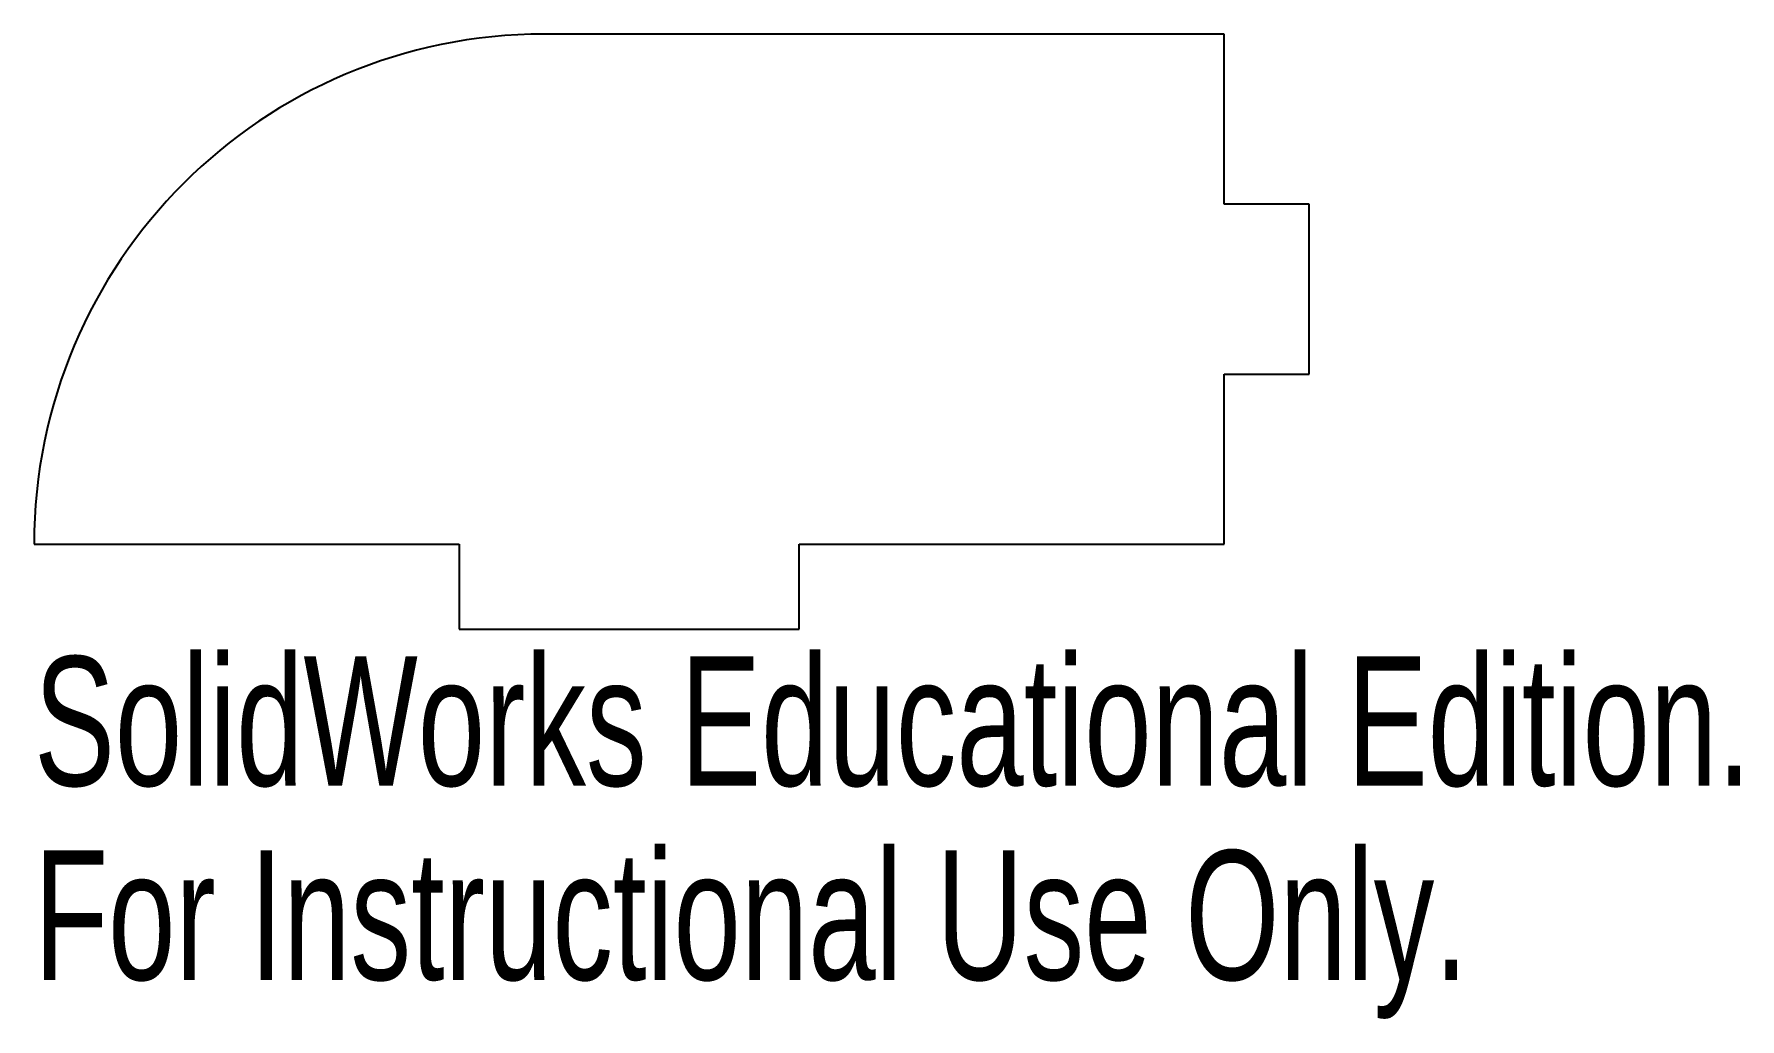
# Model space of a CAD drawing. Header units: millimetres. Extents: x 0 to 63.7, y -14.6 to 22.2.
import ezdxf

# ---------------------------------------------------------------- set-up
doc = ezdxf.new("R2010")
doc.units = ezdxf.units.MM
doc.styles.add('SLDTEXTSTYLE0', font='TXT', dxfattribs={"width": 0.7})

msp = doc.modelspace()

# ---------------------------------------------------------------- linework, layer by layer
at = {"color": 7, "linetype": 'Continuous'}
for p, q in [((44.45, 22.225), (19.05, 22.225)), ((44.45, 15.875), (44.45, 22.225)), ((47.625, 15.875), (44.45, 15.875)), ((47.625, 9.525), (47.625, 15.875)), ((44.45, 9.525), (47.625, 9.525)), ((44.45, 3.175), (44.45, 9.525)), ((0, 3.175), (15.875, 3.175)), ((15.875, 3.175), (15.875, 0)), ((28.575, 3.175), (44.45, 3.175)), ((28.575, 0), (28.575, 3.175)), ((15.875, 0), (28.575, 0))]:
    msp.add_line(p, q, dxfattribs=at)
msp.add_arc((19.05, 3.175), 19.05, 90, 180, dxfattribs=at)

# ---------------------------------------------------------------- texts
at = {"color": 7, "linetype": 'Continuous', "char_height": 4.83362, "attachment_point": 1, "style": 'SLDTEXTSTYLE0'}
for s, insert in [('SolidWorks Educational Edition.', (0, -1.02)), ('For Instructional Use Only.', (0, -8.27))]:
    msp.add_mtext(s, dxfattribs=dict(at, insert=insert))

doc.saveas('drawing.dxf')
